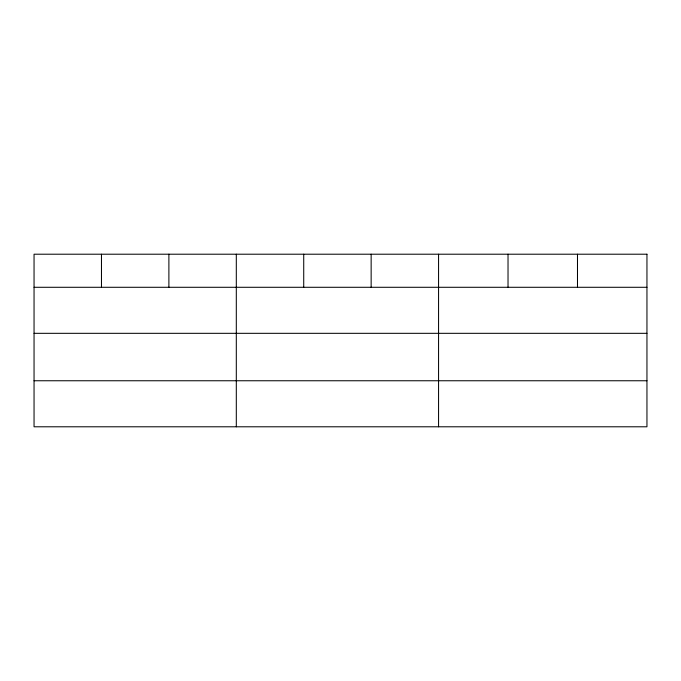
<?xml version="1.0" encoding="UTF-8"?>
<svg xmlns="http://www.w3.org/2000/svg" width="681" height="681" viewBox="0 0 681 681"><rect width="100%" height="100%" fill="white"/><g stroke="black" fill="none" stroke-linecap="round" stroke-linejoin="round"><path stroke-width="1.02" d="M34.05 287.288L646.95 287.288M34.05 333.324L646.95 333.324M34.05 380.756L646.95 380.756M577.488 254.209L577.488 287.288M508.026 254.209L508.026 287.288M438.564 254.209L438.564 426.791M371.145 254.209L371.145 287.288M303.726 254.209L303.726 287.288M236.307 254.209L236.307 426.791M168.888 254.209L168.888 287.288M101.469 254.209L101.469 287.288M646.95 254.209L34.05 254.209L34.05 426.791L646.95 426.791L646.95 254.209"/></g></svg>
